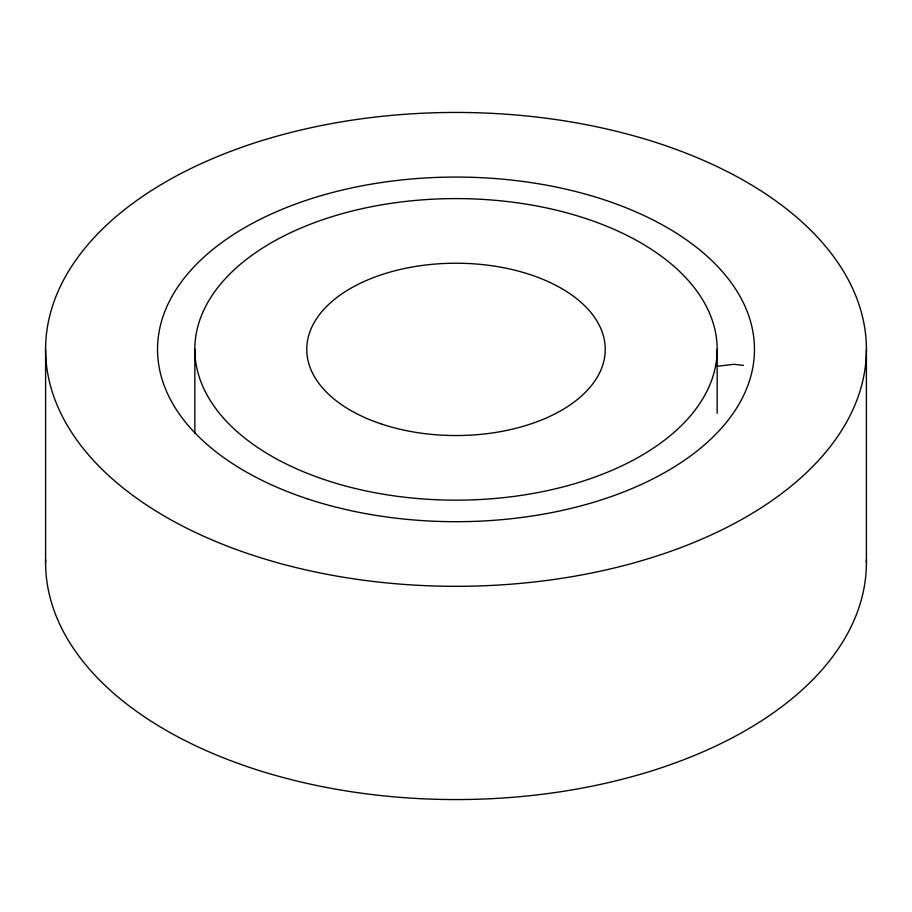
<?xml version="1.0" encoding="UTF-8"?>
<svg xmlns="http://www.w3.org/2000/svg" width="912" height="912" viewBox="0 0 912 912"><rect width="100%" height="100%" fill="white"/><g stroke="black" fill="none" stroke-linecap="round" stroke-linejoin="round"><path stroke-width="1.37" d="M716.604 366.305L734.057 364.298L743.451 365.381M866.4 349.376A410.4 236.938 0 0 1 250.8 554.576A410.4 236.938 0 0 1 250.8 144.187A410.4 236.938 0 0 1 866.4 349.376L866.4 562.624M717.163 349.376A261.163 150.776 0 0 1 325.413 479.963A261.163 150.776 0 0 1 325.413 218.8A261.163 150.776 0 0 1 717.163 349.376L717.163 413.353M194.837 349.376L194.837 433.257M45.6 349.376L45.6 562.624M866.366 559.82A410.4 236.938 0 0 1 456 799.562A410.4 236.938 0 0 1 45.634 559.82M306.763 498.613A298.475 172.322 0 0 0 754.475 349.376A298.475 172.322 0 0 0 306.763 200.15A298.475 172.322 0 0 0 306.763 498.613M381.387 424A149.237 86.161 0 0 0 605.237 349.376A149.237 86.161 0 0 0 381.387 274.763A149.237 86.161 0 0 0 381.387 424"/></g></svg>
